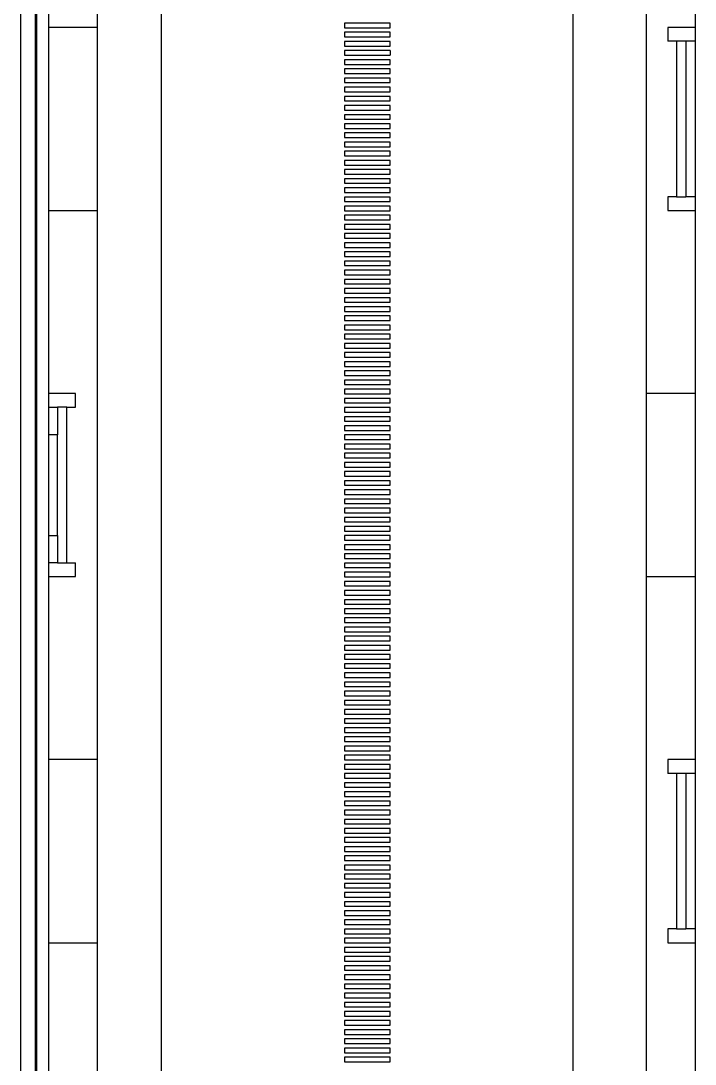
# Paper-space layout 'D' of a CAD drawing. Header units: inches. Extents: x 0 to 136, y 0 to 88.
# Drawn here: x 27.91 to 31.78, y 68.27 to 74.25 of the extents above; entities that cross this region are included whole.
import ezdxf

# ---------------------------------------------------------------- set-up
doc = ezdxf.new("R2010")
doc.units = ezdxf.units.IN
doc.header["$LTSCALE"] = 4
doc.header["$MEASUREMENT"] = 0

psp = doc.layouts.new('D')

# ---------------------------------------------------------------- linework, layer by layer
at = {"color": 7, "linetype": 'Continuous', "lineweight": 25}
for p, q in [((27.9124, 49.0252), (27.9124, 79.7233)), ((27.9957, 49.0252), (27.9957, 79.7233)), ((27.9957, 79.7233), (27.9957, 49.0252)), ((28.0024, 79.7233), (28.0024, 49.0252)), ((28.0024, 79.1984), (28.0024, 49.0147)), ((28.0701, 79.1984), (28.0701, 49.0147)), ((31.7819, 79.1984), (31.7819, 49.0147)), ((31.5021, 49.6971), (31.5021, 79.1459)), ((28.3525, 49.6971), (28.3525, 76.0511)), ((28.7199, 48.6199), (28.7199, 76.0247)), ((31.0821, 48.6199), (31.0821, 76.0048)), ((28.3525, 74.2115), (28.0701, 74.2115)), ((30.0323, 74.2367), (29.7698, 74.2367)), ((29.7698, 74.2367), (29.7698, 74.2104)), ((30.0323, 74.2367), (29.7698, 74.2367)), ((29.7698, 74.2104), (30.0323, 74.2104)), ((30.0323, 74.2104), (30.0323, 74.2367)), ((31.7819, 74.2115), (31.6255, 74.2115)), ((31.6255, 74.2115), (31.6255, 74.1328)), ((30.0323, 74.1842), (29.7698, 74.1842)), ((29.7698, 74.1842), (29.7698, 74.1579)), ((30.0323, 74.1842), (29.7698, 74.1842)), ((29.7698, 74.1579), (30.0323, 74.1579)), ((30.0323, 74.1579), (30.0323, 74.1842)), ((30.0323, 74.1317), (29.7698, 74.1317)), ((29.7698, 74.1317), (29.7698, 74.1054)), ((30.0323, 74.1317), (29.7698, 74.1317)), ((29.7698, 74.1054), (30.0323, 74.1054)), ((30.0323, 74.1054), (30.0323, 74.1317)), ((31.6755, 74.1328), (31.6255, 74.1328)), ((31.6755, 74.1328), (31.6755, 73.2404)), ((31.7292, 74.1328), (31.6755, 74.1328)), ((31.7292, 74.1328), (31.7292, 73.2404)), ((31.7819, 74.1328), (31.7292, 74.1328)), ((29.7698, 74.0792), (29.7698, 74.0529)), ((30.0323, 74.0792), (29.7698, 74.0792)), ((30.0323, 74.0792), (29.7698, 74.0792)), ((29.7698, 74.0529), (30.0323, 74.0529)), ((30.0323, 74.0267), (29.7698, 74.0267)), ((29.7698, 74.0267), (29.7698, 74.0004)), ((30.0323, 74.0267), (29.7698, 74.0267)), ((30.0323, 74.0792), (30.0323, 74.0529)), ((30.0323, 74.0004), (30.0323, 74.0267)), ((29.7698, 74.0004), (30.0323, 74.0004)), ((30.0323, 73.9742), (29.7698, 73.9742)), ((29.7698, 73.9742), (29.7698, 73.9479)), ((30.0323, 73.9742), (29.7698, 73.9742)), ((30.0323, 73.9479), (30.0323, 73.9742)), ((29.7698, 73.9479), (30.0323, 73.9479)), ((30.0323, 73.9217), (29.7698, 73.9217)), ((29.7698, 73.9217), (29.7698, 73.8954)), ((30.0323, 73.9217), (29.7698, 73.9217)), ((30.0323, 73.8954), (30.0323, 73.9217)), ((29.7698, 73.8954), (30.0323, 73.8954)), ((30.0323, 73.8692), (29.7698, 73.8692)), ((29.7698, 73.8692), (29.7698, 73.843)), ((30.0323, 73.8692), (29.7698, 73.8692)), ((30.0323, 73.843), (30.0323, 73.8692)), ((29.7698, 73.843), (30.0323, 73.843)), ((30.0323, 73.8167), (29.7698, 73.8167)), ((29.7698, 73.8167), (29.7698, 73.7905)), ((30.0323, 73.8167), (29.7698, 73.8167)), ((29.7698, 73.7905), (30.0323, 73.7905)), ((30.0323, 73.7905), (30.0323, 73.8167)), ((30.0323, 73.7642), (29.7698, 73.7642)), ((29.7698, 73.7642), (29.7698, 73.738)), ((30.0323, 73.7642), (29.7698, 73.7642)), ((29.7698, 73.738), (30.0323, 73.738)), ((30.0323, 73.738), (30.0323, 73.7642)), ((30.0323, 73.7117), (29.7698, 73.7117)), ((29.7698, 73.7117), (29.7698, 73.6855)), ((30.0323, 73.7117), (29.7698, 73.7117)), ((29.7698, 73.6855), (30.0323, 73.6855)), ((30.0323, 73.6855), (30.0323, 73.7117)), ((30.0323, 73.6592), (29.7698, 73.6592)), ((29.7698, 73.6592), (29.7698, 73.633)), ((30.0323, 73.6592), (29.7698, 73.6592)), ((29.7698, 73.633), (30.0323, 73.633)), ((30.0323, 73.6067), (29.7698, 73.6067)), ((29.7698, 73.6067), (29.7698, 73.5805)), ((30.0323, 73.6067), (29.7698, 73.6067)), ((30.0323, 73.633), (30.0323, 73.6592)), ((30.0323, 73.5805), (30.0323, 73.6067)), ((29.7698, 73.5805), (30.0323, 73.5805)), ((30.0323, 73.5542), (29.7698, 73.5542)), ((29.7698, 73.5542), (29.7698, 73.528)), ((30.0323, 73.5542), (29.7698, 73.5542)), ((30.0323, 73.528), (30.0323, 73.5542)), ((29.7698, 73.528), (30.0323, 73.528)), ((30.0323, 73.5017), (29.7698, 73.5017)), ((29.7698, 73.5017), (29.7698, 73.4755)), ((30.0323, 73.5017), (29.7698, 73.5017)), ((30.0323, 73.4755), (30.0323, 73.5017)), ((29.7698, 73.4755), (30.0323, 73.4755)), ((30.0323, 73.4492), (29.7698, 73.4492)), ((29.7698, 73.4492), (29.7698, 73.423)), ((30.0323, 73.4492), (29.7698, 73.4492)), ((30.0323, 73.423), (30.0323, 73.4492)), ((29.7698, 73.423), (30.0323, 73.423)), ((30.0323, 73.3968), (29.7698, 73.3968)), ((29.7698, 73.3968), (29.7698, 73.3705)), ((30.0323, 73.3968), (29.7698, 73.3968)), ((29.7698, 73.3705), (30.0323, 73.3705)), ((30.0323, 73.3705), (30.0323, 73.3968)), ((30.0323, 73.3443), (29.7698, 73.3443)), ((29.7698, 73.3443), (29.7698, 73.318)), ((30.0323, 73.3443), (29.7698, 73.3443)), ((29.7698, 73.318), (30.0323, 73.318)), ((30.0323, 73.318), (30.0323, 73.3443)), ((30.0323, 73.2918), (29.7698, 73.2918)), ((29.7698, 73.2918), (29.7698, 73.2655)), ((30.0323, 73.2918), (29.7698, 73.2918)), ((29.7698, 73.2655), (30.0323, 73.2655)), ((30.0323, 73.2655), (30.0323, 73.2918)), ((30.0323, 73.2393), (29.7698, 73.2393)), ((29.7698, 73.2393), (29.7698, 73.213)), ((30.0323, 73.2393), (29.7698, 73.2393)), ((29.7698, 73.213), (30.0323, 73.213)), ((30.0323, 73.213), (30.0323, 73.2393)), ((31.6755, 73.2404), (31.6255, 73.2404)), ((31.6255, 73.2404), (31.6255, 73.1616)), ((31.6755, 73.2404), (31.7292, 73.2404)), ((31.7819, 73.2404), (31.7292, 73.2404)), ((28.0701, 73.1616), (28.3525, 73.1616)), ((30.0323, 73.1868), (29.7698, 73.1868)), ((29.7698, 73.1868), (29.7698, 73.1605)), ((30.0323, 73.1868), (29.7698, 73.1868)), ((29.7698, 73.1605), (30.0323, 73.1605)), ((30.0323, 73.1343), (29.7698, 73.1343)), ((29.7698, 73.1343), (29.7698, 73.108)), ((30.0323, 73.1343), (29.7698, 73.1343)), ((30.0323, 73.1605), (30.0323, 73.1868)), ((30.0323, 73.108), (30.0323, 73.1343)), ((31.6255, 73.1616), (31.7819, 73.1616)), ((29.7698, 73.108), (30.0323, 73.108)), ((30.0323, 73.0818), (29.7698, 73.0818)), ((29.7698, 73.0818), (29.7698, 73.0555)), ((30.0323, 73.0818), (29.7698, 73.0818)), ((30.0323, 73.0555), (30.0323, 73.0818)), ((29.7698, 73.0555), (30.0323, 73.0555)), ((30.0323, 73.0293), (29.7698, 73.0293)), ((29.7698, 73.0293), (29.7698, 73.0031)), ((30.0323, 73.0293), (29.7698, 73.0293)), ((30.0323, 73.0031), (30.0323, 73.0293)), ((29.7698, 73.0031), (30.0323, 73.0031)), ((30.0323, 72.9768), (29.7698, 72.9768)), ((29.7698, 72.9768), (29.7698, 72.9506)), ((30.0323, 72.9768), (29.7698, 72.9768)), ((29.7698, 72.9506), (30.0323, 72.9506)), ((30.0323, 72.9506), (30.0323, 72.9768)), ((30.0323, 72.9243), (29.7698, 72.9243)), ((29.7698, 72.9243), (29.7698, 72.8981)), ((30.0323, 72.9243), (29.7698, 72.9243)), ((29.7698, 72.8981), (30.0323, 72.8981)), ((30.0323, 72.8981), (30.0323, 72.9243)), ((30.0323, 72.8718), (29.7698, 72.8718)), ((29.7698, 72.8718), (29.7698, 72.8456)), ((30.0323, 72.8718), (29.7698, 72.8718)), ((29.7698, 72.8456), (30.0323, 72.8456)), ((30.0323, 72.8456), (30.0323, 72.8718)), ((30.0323, 72.8193), (29.7698, 72.8193)), ((29.7698, 72.8193), (29.7698, 72.7931)), ((30.0323, 72.8193), (29.7698, 72.8193)), ((29.7698, 72.7931), (30.0323, 72.7931)), ((30.0323, 72.7931), (30.0323, 72.8193)), ((30.0323, 72.7668), (29.7698, 72.7668)), ((29.7698, 72.7668), (29.7698, 72.7406)), ((30.0323, 72.7668), (29.7698, 72.7668)), ((29.7698, 72.7406), (30.0323, 72.7406)), ((30.0323, 72.7143), (29.7698, 72.7143)), ((29.7698, 72.7143), (29.7698, 72.6881)), ((30.0323, 72.7143), (29.7698, 72.7143)), ((30.0323, 72.7406), (30.0323, 72.7668)), ((30.0323, 72.6881), (30.0323, 72.7143)), ((29.7698, 72.6881), (30.0323, 72.6881)), ((30.0323, 72.6618), (29.7698, 72.6618)), ((29.7698, 72.6618), (29.7698, 72.6356)), ((30.0323, 72.6618), (29.7698, 72.6618)), ((30.0323, 72.6356), (30.0323, 72.6618)), ((29.7698, 72.6356), (30.0323, 72.6356)), ((30.0323, 72.6094), (29.7698, 72.6094)), ((29.7698, 72.6094), (29.7698, 72.5831)), ((30.0323, 72.6094), (29.7698, 72.6094)), ((30.0323, 72.5831), (30.0323, 72.6094)), ((29.7698, 72.5831), (30.0323, 72.5831)), ((30.0323, 72.5569), (29.7698, 72.5569)), ((29.7698, 72.5569), (29.7698, 72.5306)), ((30.0323, 72.5569), (29.7698, 72.5569)), ((29.7698, 72.5306), (30.0323, 72.5306)), ((30.0323, 72.5306), (30.0323, 72.5569)), ((30.0323, 72.5044), (29.7698, 72.5044)), ((29.7698, 72.5044), (29.7698, 72.4781)), ((30.0323, 72.5044), (29.7698, 72.5044)), ((29.7698, 72.4781), (30.0323, 72.4781)), ((30.0323, 72.4781), (30.0323, 72.5044)), ((30.0323, 72.4519), (29.7698, 72.4519)), ((29.7698, 72.4519), (29.7698, 72.4256)), ((30.0323, 72.4519), (29.7698, 72.4519)), ((29.7698, 72.4256), (30.0323, 72.4256)), ((30.0323, 72.4256), (30.0323, 72.4519)), ((30.0323, 72.3994), (29.7698, 72.3994)), ((29.7698, 72.3994), (29.7698, 72.3731)), ((30.0323, 72.3994), (29.7698, 72.3994)), ((29.7698, 72.3731), (30.0323, 72.3731)), ((30.0323, 72.3731), (30.0323, 72.3994)), ((30.0323, 72.3469), (29.7698, 72.3469)), ((29.7698, 72.3469), (29.7698, 72.3206)), ((30.0323, 72.3469), (29.7698, 72.3469)), ((29.7698, 72.3206), (30.0323, 72.3206)), ((30.0323, 72.2944), (29.7698, 72.2944)), ((29.7698, 72.2944), (29.7698, 72.2681)), ((30.0323, 72.2944), (29.7698, 72.2944)), ((30.0323, 72.3206), (30.0323, 72.3469)), ((30.0323, 72.2681), (30.0323, 72.2944)), ((29.7698, 72.2681), (30.0323, 72.2681)), ((30.0323, 72.2419), (29.7698, 72.2419)), ((29.7698, 72.2419), (29.7698, 72.2157)), ((30.0323, 72.2419), (29.7698, 72.2419)), ((30.0323, 72.2157), (30.0323, 72.2419)), ((29.7698, 72.2157), (30.0323, 72.2157)), ((30.0323, 72.1894), (29.7698, 72.1894)), ((29.7698, 72.1894), (29.7698, 72.1632)), ((30.0323, 72.1894), (29.7698, 72.1894)), ((30.0323, 72.1632), (30.0323, 72.1894)), ((28.2265, 72.1118), (28.0701, 72.1118)), ((28.2265, 72.033), (28.2265, 72.1118)), ((29.7698, 72.1632), (30.0323, 72.1632)), ((30.0323, 72.1369), (29.7698, 72.1369)), ((29.7698, 72.1369), (29.7698, 72.1107)), ((30.0323, 72.1369), (29.7698, 72.1369)), ((29.7698, 72.1107), (30.0323, 72.1107)), ((30.0323, 72.1107), (30.0323, 72.1369)), ((31.7819, 72.1118), (31.5021, 72.1118)), ((30.0323, 72.0844), (29.7698, 72.0844)), ((29.7698, 72.0844), (29.7698, 72.0582)), ((30.0323, 72.0844), (29.7698, 72.0844)), ((29.7698, 72.0582), (30.0323, 72.0582)), ((30.0323, 72.0582), (30.0323, 72.0844)), ((28.0701, 72.033), (28.1228, 72.033)), ((28.1228, 72.033), (28.1228, 71.8756)), ((28.1766, 72.033), (28.1228, 72.033)), ((28.1766, 71.1406), (28.1766, 72.033)), ((28.1766, 72.033), (28.2265, 72.033)), ((30.0323, 72.0319), (29.7698, 72.0319)), ((29.7698, 72.0319), (29.7698, 72.0057)), ((30.0323, 72.0319), (29.7698, 72.0319)), ((29.7698, 72.0057), (30.0323, 72.0057)), ((30.0323, 72.0057), (30.0323, 72.0319)), ((30.0323, 71.9794), (29.7698, 71.9794)), ((29.7698, 71.9794), (29.7698, 71.9532)), ((30.0323, 71.9794), (29.7698, 71.9794)), ((29.7698, 71.9532), (30.0323, 71.9532)), ((30.0323, 71.9532), (30.0323, 71.9794)), ((28.1228, 71.8756), (28.0701, 71.8756)), ((28.1228, 71.2981), (28.1228, 71.8756)), ((30.0323, 71.9269), (29.7698, 71.9269)), ((29.7698, 71.9269), (29.7698, 71.9007)), ((30.0323, 71.9269), (29.7698, 71.9269)), ((29.7698, 71.9007), (30.0323, 71.9007)), ((30.0323, 71.8744), (29.7698, 71.8744)), ((29.7698, 71.8744), (29.7698, 71.8482)), ((30.0323, 71.8744), (29.7698, 71.8744)), ((30.0323, 71.9007), (30.0323, 71.9269)), ((30.0323, 71.8482), (30.0323, 71.8744)), ((29.7698, 71.8482), (30.0323, 71.8482)), ((30.0323, 71.822), (29.7698, 71.822)), ((29.7698, 71.822), (29.7698, 71.7957)), ((30.0323, 71.822), (29.7698, 71.822)), ((30.0323, 71.7957), (30.0323, 71.822)), ((29.7698, 71.7957), (30.0323, 71.7957)), ((30.0323, 71.7695), (29.7698, 71.7695)), ((29.7698, 71.7695), (29.7698, 71.7432)), ((30.0323, 71.7695), (29.7698, 71.7695)), ((30.0323, 71.7432), (30.0323, 71.7695)), ((29.7698, 71.7432), (30.0323, 71.7432)), ((30.0323, 71.717), (29.7698, 71.717)), ((29.7698, 71.717), (29.7698, 71.6907)), ((30.0323, 71.717), (29.7698, 71.717)), ((30.0323, 71.6907), (30.0323, 71.717)), ((29.7698, 71.6907), (30.0323, 71.6907)), ((30.0323, 71.6645), (29.7698, 71.6645)), ((29.7698, 71.6645), (29.7698, 71.6382)), ((30.0323, 71.6645), (29.7698, 71.6645)), ((29.7698, 71.6382), (30.0323, 71.6382)), ((30.0323, 71.6382), (30.0323, 71.6645)), ((30.0323, 71.612), (29.7698, 71.612)), ((29.7698, 71.612), (29.7698, 71.5857)), ((30.0323, 71.612), (29.7698, 71.612)), ((29.7698, 71.5857), (30.0323, 71.5857)), ((30.0323, 71.5857), (30.0323, 71.612)), ((30.0323, 71.5595), (29.7698, 71.5595)), ((29.7698, 71.5595), (29.7698, 71.5332)), ((30.0323, 71.5595), (29.7698, 71.5595)), ((29.7698, 71.5332), (30.0323, 71.5332)), ((30.0323, 71.5332), (30.0323, 71.5595)), ((30.0323, 71.507), (29.7698, 71.507)), ((29.7698, 71.507), (29.7698, 71.4807)), ((30.0323, 71.507), (29.7698, 71.507)), ((29.7698, 71.4807), (30.0323, 71.4807)), ((30.0323, 71.4545), (29.7698, 71.4545)), ((29.7698, 71.4545), (29.7698, 71.4283)), ((30.0323, 71.4545), (29.7698, 71.4545)), ((30.0323, 71.4807), (30.0323, 71.507)), ((30.0323, 71.4283), (30.0323, 71.4545)), ((29.7698, 71.4283), (30.0323, 71.4283)), ((30.0323, 71.402), (29.7698, 71.402)), ((29.7698, 71.402), (29.7698, 71.3758)), ((30.0323, 71.402), (29.7698, 71.402)), ((30.0323, 71.3758), (30.0323, 71.402)), ((29.7698, 71.3758), (30.0323, 71.3758)), ((30.0323, 71.3495), (29.7698, 71.3495)), ((29.7698, 71.3495), (29.7698, 71.3233)), ((30.0323, 71.3495), (29.7698, 71.3495)), ((30.0323, 71.3233), (30.0323, 71.3495)), ((28.0701, 71.2981), (28.1228, 71.2981)), ((28.1228, 71.2981), (28.1228, 71.1406)), ((29.7698, 71.3233), (30.0323, 71.3233)), ((30.0323, 71.297), (29.7698, 71.297)), ((29.7698, 71.297), (29.7698, 71.2708)), ((30.0323, 71.297), (29.7698, 71.297)), ((30.0323, 71.2708), (30.0323, 71.297)), ((29.7698, 71.2708), (30.0323, 71.2708)), ((30.0323, 71.2445), (29.7698, 71.2445)), ((29.7698, 71.2445), (29.7698, 71.2183)), ((30.0323, 71.2445), (29.7698, 71.2445)), ((29.7698, 71.2183), (30.0323, 71.2183)), ((30.0323, 71.2183), (30.0323, 71.2445)), ((30.0323, 71.192), (29.7698, 71.192)), ((29.7698, 71.192), (29.7698, 71.1658)), ((30.0323, 71.192), (29.7698, 71.192)), ((29.7698, 71.1658), (30.0323, 71.1658)), ((30.0323, 71.1658), (30.0323, 71.192)), ((28.1228, 71.1406), (28.0701, 71.1406)), ((28.1228, 71.1406), (28.1766, 71.1406)), ((28.1766, 71.1406), (28.2265, 71.1406)), ((28.2265, 71.0619), (28.2265, 71.1406)), ((30.0323, 71.1395), (29.7698, 71.1395)), ((29.7698, 71.1395), (29.7698, 71.1133)), ((30.0323, 71.1395), (29.7698, 71.1395)), ((29.7698, 71.1133), (30.0323, 71.1133)), ((30.0323, 71.1133), (30.0323, 71.1395)), ((28.0701, 71.0619), (28.2265, 71.0619)), ((30.0323, 71.087), (29.7698, 71.087)), ((29.7698, 71.087), (29.7698, 71.0608)), ((30.0323, 71.087), (29.7698, 71.087)), ((29.7698, 71.0608), (30.0323, 71.0608)), ((30.0323, 71.0346), (29.7698, 71.0346)), ((29.7698, 71.0346), (29.7698, 71.0083)), ((30.0323, 71.0346), (29.7698, 71.0346)), ((30.0323, 71.0608), (30.0323, 71.087)), ((30.0323, 71.0083), (30.0323, 71.0346)), ((31.5021, 71.0619), (31.7819, 71.0619)), ((29.7698, 71.0083), (30.0323, 71.0083)), ((30.0323, 70.9821), (29.7698, 70.9821)), ((29.7698, 70.9821), (29.7698, 70.9558)), ((30.0323, 70.9821), (29.7698, 70.9821)), ((30.0323, 70.9558), (30.0323, 70.9821)), ((29.7698, 70.9558), (30.0323, 70.9558)), ((30.0323, 70.9296), (29.7698, 70.9296)), ((29.7698, 70.9296), (29.7698, 70.9033)), ((30.0323, 70.9296), (29.7698, 70.9296)), ((30.0323, 70.9033), (30.0323, 70.9296)), ((29.7698, 70.9033), (30.0323, 70.9033)), ((30.0323, 70.8771), (29.7698, 70.8771)), ((29.7698, 70.8771), (29.7698, 70.8508)), ((30.0323, 70.8771), (29.7698, 70.8771)), ((30.0323, 70.8508), (30.0323, 70.8771)), ((29.7698, 70.8508), (30.0323, 70.8508)), ((30.0323, 70.8246), (29.7698, 70.8246)), ((29.7698, 70.8246), (29.7698, 70.7983)), ((30.0323, 70.8246), (29.7698, 70.8246)), ((29.7698, 70.7983), (30.0323, 70.7983)), ((30.0323, 70.7983), (30.0323, 70.8246)), ((30.0323, 70.7721), (29.7698, 70.7721)), ((29.7698, 70.7721), (29.7698, 70.7458)), ((30.0323, 70.7721), (29.7698, 70.7721)), ((29.7698, 70.7458), (30.0323, 70.7458)), ((30.0323, 70.7458), (30.0323, 70.7721)), ((30.0323, 70.7196), (29.7698, 70.7196)), ((29.7698, 70.7196), (29.7698, 70.6933)), ((30.0323, 70.7196), (29.7698, 70.7196)), ((29.7698, 70.6933), (30.0323, 70.6933)), ((30.0323, 70.6933), (30.0323, 70.7196)), ((30.0323, 70.6671), (29.7698, 70.6671)), ((29.7698, 70.6671), (29.7698, 70.6409)), ((30.0323, 70.6671), (29.7698, 70.6671)), ((29.7698, 70.6409), (30.0323, 70.6409)), ((30.0323, 70.6146), (29.7698, 70.6146)), ((29.7698, 70.6146), (29.7698, 70.5884)), ((30.0323, 70.6146), (29.7698, 70.6146)), ((30.0323, 70.6409), (30.0323, 70.6671)), ((30.0323, 70.5884), (30.0323, 70.6146)), ((29.7698, 70.5884), (30.0323, 70.5884)), ((30.0323, 70.5621), (29.7698, 70.5621)), ((29.7698, 70.5621), (29.7698, 70.5359)), ((30.0323, 70.5621), (29.7698, 70.5621)), ((30.0323, 70.5359), (30.0323, 70.5621)), ((29.7698, 70.5359), (30.0323, 70.5359)), ((30.0323, 70.5096), (29.7698, 70.5096)), ((29.7698, 70.5096), (29.7698, 70.4834)), ((30.0323, 70.5096), (29.7698, 70.5096)), ((30.0323, 70.4834), (30.0323, 70.5096)), ((29.7698, 70.4834), (30.0323, 70.4834)), ((30.0323, 70.4571), (29.7698, 70.4571)), ((29.7698, 70.4571), (29.7698, 70.4309)), ((30.0323, 70.4571), (29.7698, 70.4571)), ((30.0323, 70.4309), (30.0323, 70.4571)), ((29.7698, 70.4309), (30.0323, 70.4309)), ((30.0323, 70.4046), (29.7698, 70.4046)), ((29.7698, 70.4046), (29.7698, 70.3784)), ((30.0323, 70.4046), (29.7698, 70.4046)), ((29.7698, 70.3784), (30.0323, 70.3784)), ((30.0323, 70.3784), (30.0323, 70.4046)), ((30.0323, 70.3521), (29.7698, 70.3521)), ((29.7698, 70.3521), (29.7698, 70.3259)), ((30.0323, 70.3521), (29.7698, 70.3521)), ((29.7698, 70.3259), (30.0323, 70.3259)), ((30.0323, 70.3259), (30.0323, 70.3521)), ((30.0323, 70.2996), (29.7698, 70.2996)), ((29.7698, 70.2996), (29.7698, 70.2734)), ((30.0323, 70.2996), (29.7698, 70.2996)), ((29.7698, 70.2734), (30.0323, 70.2734)), ((30.0323, 70.2734), (30.0323, 70.2996)), ((30.0323, 70.2471), (29.7698, 70.2471)), ((29.7698, 70.2471), (29.7698, 70.2209)), ((30.0323, 70.2471), (29.7698, 70.2471)), ((29.7698, 70.2209), (30.0323, 70.2209)), ((30.0323, 70.2209), (30.0323, 70.2471)), ((30.0323, 70.1947), (29.7698, 70.1947)), ((29.7698, 70.1947), (29.7698, 70.1684)), ((30.0323, 70.1947), (29.7698, 70.1947)), ((29.7698, 70.1684), (30.0323, 70.1684)), ((30.0323, 70.1422), (29.7698, 70.1422)), ((29.7698, 70.1422), (29.7698, 70.1159)), ((30.0323, 70.1422), (29.7698, 70.1422)), ((30.0323, 70.1684), (30.0323, 70.1947)), ((30.0323, 70.1159), (30.0323, 70.1422)), ((29.7698, 70.1159), (30.0323, 70.1159)), ((30.0323, 70.0897), (29.7698, 70.0897)), ((29.7698, 70.0897), (29.7698, 70.0634)), ((30.0323, 70.0897), (29.7698, 70.0897)), ((30.0323, 70.0634), (30.0323, 70.0897)), ((29.7698, 70.0634), (30.0323, 70.0634)), ((30.0323, 70.0372), (29.7698, 70.0372)), ((29.7698, 70.0372), (29.7698, 70.0109)), ((30.0323, 70.0372), (29.7698, 70.0372)), ((30.0323, 70.0109), (30.0323, 70.0372)), ((28.3525, 70.012), (28.0701, 70.012)), ((29.7698, 70.0109), (30.0323, 70.0109)), ((30.0323, 69.9847), (29.7698, 69.9847)), ((29.7698, 69.9847), (29.7698, 69.9584)), ((30.0323, 69.9847), (29.7698, 69.9847)), ((29.7698, 69.9584), (30.0323, 69.9584)), ((30.0323, 69.9584), (30.0323, 69.9847)), ((31.7819, 70.012), (31.6255, 70.012)), ((31.6255, 70.012), (31.6255, 69.9333)), ((30.0323, 69.9322), (29.7698, 69.9322)), ((29.7698, 69.9322), (29.7698, 69.9059)), ((30.0323, 69.9322), (29.7698, 69.9322)), ((29.7698, 69.9059), (30.0323, 69.9059)), ((30.0323, 69.9059), (30.0323, 69.9322)), ((31.6755, 69.9333), (31.6255, 69.9333)), ((31.7292, 69.9333), (31.6755, 69.9333)), ((31.6755, 69.9333), (31.6755, 69.0409)), ((31.7819, 69.9333), (31.7292, 69.9333)), ((31.7292, 69.9333), (31.7292, 69.0409)), ((30.0323, 69.8797), (29.7698, 69.8797)), ((29.7698, 69.8797), (29.7698, 69.8534)), ((30.0323, 69.8797), (29.7698, 69.8797)), ((29.7698, 69.8534), (30.0323, 69.8534)), ((30.0323, 69.8534), (30.0323, 69.8797)), ((30.0323, 69.8272), (29.7698, 69.8272)), ((29.7698, 69.8272), (29.7698, 69.801)), ((30.0323, 69.8272), (29.7698, 69.8272)), ((29.7698, 69.801), (30.0323, 69.801)), ((30.0323, 69.801), (30.0323, 69.8272)), ((30.0323, 69.7747), (29.7698, 69.7747)), ((29.7698, 69.7747), (29.7698, 69.7485)), ((30.0323, 69.7747), (29.7698, 69.7747)), ((29.7698, 69.7485), (30.0323, 69.7485)), ((30.0323, 69.7222), (29.7698, 69.7222)), ((29.7698, 69.7222), (29.7698, 69.696)), ((30.0323, 69.7222), (29.7698, 69.7222)), ((30.0323, 69.7485), (30.0323, 69.7747)), ((30.0323, 69.696), (30.0323, 69.7222)), ((29.7698, 69.696), (30.0323, 69.696)), ((30.0323, 69.6697), (29.7698, 69.6697)), ((29.7698, 69.6697), (29.7698, 69.6435)), ((30.0323, 69.6697), (29.7698, 69.6697)), ((30.0323, 69.6435), (30.0323, 69.6697)), ((29.7698, 69.6435), (30.0323, 69.6435)), ((30.0323, 69.6172), (29.7698, 69.6172)), ((29.7698, 69.6172), (29.7698, 69.591)), ((30.0323, 69.6172), (29.7698, 69.6172)), ((30.0323, 69.591), (30.0323, 69.6172)), ((29.7698, 69.591), (30.0323, 69.591)), ((30.0323, 69.5647), (29.7698, 69.5647)), ((29.7698, 69.5647), (29.7698, 69.5385)), ((30.0323, 69.5647), (29.7698, 69.5647)), ((29.7698, 69.5385), (30.0323, 69.5385)), ((30.0323, 69.5385), (30.0323, 69.5647)), ((30.0323, 69.5122), (29.7698, 69.5122)), ((29.7698, 69.5122), (29.7698, 69.486)), ((30.0323, 69.5122), (29.7698, 69.5122)), ((29.7698, 69.486), (30.0323, 69.486)), ((30.0323, 69.486), (30.0323, 69.5122)), ((30.0323, 69.4597), (29.7698, 69.4597)), ((29.7698, 69.4597), (29.7698, 69.4335)), ((30.0323, 69.4597), (29.7698, 69.4597)), ((29.7698, 69.4335), (30.0323, 69.4335)), ((30.0323, 69.4335), (30.0323, 69.4597)), ((30.0323, 69.4073), (29.7698, 69.4073)), ((29.7698, 69.4073), (29.7698, 69.381)), ((30.0323, 69.4073), (29.7698, 69.4073)), ((29.7698, 69.381), (30.0323, 69.381)), ((30.0323, 69.381), (30.0323, 69.4073)), ((30.0323, 69.3548), (29.7698, 69.3548)), ((29.7698, 69.3548), (29.7698, 69.3285)), ((30.0323, 69.3548), (29.7698, 69.3548)), ((29.7698, 69.3285), (30.0323, 69.3285)), ((30.0323, 69.3023), (29.7698, 69.3023)), ((29.7698, 69.3023), (29.7698, 69.276)), ((30.0323, 69.3023), (29.7698, 69.3023)), ((30.0323, 69.3285), (30.0323, 69.3548)), ((30.0323, 69.276), (30.0323, 69.3023)), ((29.7698, 69.276), (30.0323, 69.276)), ((30.0323, 69.2498), (29.7698, 69.2498)), ((29.7698, 69.2498), (29.7698, 69.2235)), ((30.0323, 69.2498), (29.7698, 69.2498)), ((30.0323, 69.2235), (30.0323, 69.2498)), ((29.7698, 69.2235), (30.0323, 69.2235)), ((30.0323, 69.1973), (29.7698, 69.1973)), ((29.7698, 69.1973), (29.7698, 69.171)), ((30.0323, 69.1973), (29.7698, 69.1973)), ((30.0323, 69.171), (30.0323, 69.1973)), ((29.7698, 69.171), (30.0323, 69.171)), ((30.0323, 69.1448), (29.7698, 69.1448)), ((29.7698, 69.1448), (29.7698, 69.1185)), ((30.0323, 69.1448), (29.7698, 69.1448)), ((29.7698, 69.1185), (30.0323, 69.1185)), ((30.0323, 69.1185), (30.0323, 69.1448)), ((30.0323, 69.0923), (29.7698, 69.0923)), ((29.7698, 69.0923), (29.7698, 69.066)), ((30.0323, 69.0923), (29.7698, 69.0923)), ((29.7698, 69.066), (30.0323, 69.066)), ((30.0323, 69.066), (30.0323, 69.0923)), ((30.0323, 69.0398), (29.7698, 69.0398)), ((29.7698, 69.0398), (29.7698, 69.0136)), ((30.0323, 69.0398), (29.7698, 69.0398)), ((29.7698, 69.0136), (30.0323, 69.0136)), ((30.0323, 69.0136), (30.0323, 69.0398)), ((31.6755, 69.0409), (31.6255, 69.0409)), ((31.6255, 69.0409), (31.6255, 68.9622)), ((31.6755, 69.0409), (31.7292, 69.0409)), ((31.7819, 69.0409), (31.7292, 69.0409)), ((28.0701, 68.9622), (28.3525, 68.9622)), ((30.0323, 68.9873), (29.7698, 68.9873)), ((29.7698, 68.9873), (29.7698, 68.9611)), ((30.0323, 68.9873), (29.7698, 68.9873)), ((29.7698, 68.9611), (30.0323, 68.9611)), ((30.0323, 68.9611), (30.0323, 68.9873)), ((31.6255, 68.9622), (31.7819, 68.9622)), ((30.0323, 68.9348), (29.7698, 68.9348)), ((29.7698, 68.9348), (29.7698, 68.9086)), ((30.0323, 68.9348), (29.7698, 68.9348)), ((29.7698, 68.9086), (30.0323, 68.9086)), ((30.0323, 68.8823), (29.7698, 68.8823)), ((29.7698, 68.8823), (29.7698, 68.8561)), ((30.0323, 68.8823), (29.7698, 68.8823)), ((30.0323, 68.9086), (30.0323, 68.9348)), ((30.0323, 68.8561), (30.0323, 68.8823)), ((29.7698, 68.8561), (30.0323, 68.8561)), ((30.0323, 68.8298), (29.7698, 68.8298)), ((29.7698, 68.8298), (29.7698, 68.8036)), ((30.0323, 68.8298), (29.7698, 68.8298)), ((30.0323, 68.8036), (30.0323, 68.8298)), ((29.7698, 68.8036), (30.0323, 68.8036)), ((30.0323, 68.7773), (29.7698, 68.7773)), ((29.7698, 68.7773), (29.7698, 68.7511)), ((30.0323, 68.7773), (29.7698, 68.7773)), ((30.0323, 68.7511), (30.0323, 68.7773)), ((29.7698, 68.7511), (30.0323, 68.7511)), ((30.0323, 68.7248), (29.7698, 68.7248)), ((29.7698, 68.7248), (29.7698, 68.6986)), ((30.0323, 68.7248), (29.7698, 68.7248)), ((30.0323, 68.6986), (30.0323, 68.7248)), ((29.7698, 68.6986), (30.0323, 68.6986)), ((30.0323, 68.6723), (29.7698, 68.6723)), ((29.7698, 68.6723), (29.7698, 68.6461)), ((30.0323, 68.6723), (29.7698, 68.6723)), ((29.7698, 68.6461), (30.0323, 68.6461)), ((30.0323, 68.6461), (30.0323, 68.6723)), ((30.0323, 68.6199), (29.7698, 68.6199)), ((29.7698, 68.6199), (29.7698, 68.5936)), ((30.0323, 68.6199), (29.7698, 68.6199)), ((29.7698, 68.5936), (30.0323, 68.5936)), ((30.0323, 68.5936), (30.0323, 68.6199)), ((30.0323, 68.5674), (29.7698, 68.5674)), ((29.7698, 68.5674), (29.7698, 68.5411)), ((30.0323, 68.5674), (29.7698, 68.5674)), ((29.7698, 68.5411), (30.0323, 68.5411)), ((30.0323, 68.5411), (30.0323, 68.5674)), ((30.0323, 68.5149), (29.7698, 68.5149)), ((29.7698, 68.5149), (29.7698, 68.4886)), ((30.0323, 68.5149), (29.7698, 68.5149)), ((29.7698, 68.4886), (30.0323, 68.4886)), ((30.0323, 68.4624), (29.7698, 68.4624)), ((29.7698, 68.4624), (29.7698, 68.4361)), ((30.0323, 68.4624), (29.7698, 68.4624)), ((30.0323, 68.4886), (30.0323, 68.5149)), ((30.0323, 68.4361), (30.0323, 68.4624)), ((29.7698, 68.4361), (30.0323, 68.4361)), ((30.0323, 68.4099), (29.7698, 68.4099)), ((29.7698, 68.4099), (29.7698, 68.3836)), ((30.0323, 68.4099), (29.7698, 68.4099)), ((30.0323, 68.3836), (30.0323, 68.4099)), ((29.7698, 68.3836), (30.0323, 68.3836)), ((30.0323, 68.3574), (29.7698, 68.3574)), ((29.7698, 68.3574), (29.7698, 68.3311)), ((30.0323, 68.3574), (29.7698, 68.3574)), ((30.0323, 68.3311), (30.0323, 68.3574)), ((29.7698, 68.3311), (30.0323, 68.3311)), ((30.0323, 68.3049), (29.7698, 68.3049)), ((29.7698, 68.3049), (29.7698, 68.2786)), ((30.0323, 68.3049), (29.7698, 68.3049)), ((30.0323, 68.2786), (30.0323, 68.3049)), ((29.7698, 68.2786), (30.0323, 68.2786))]:
    psp.add_line(p, q, dxfattribs=at)

doc.saveas('drawing.dxf')
